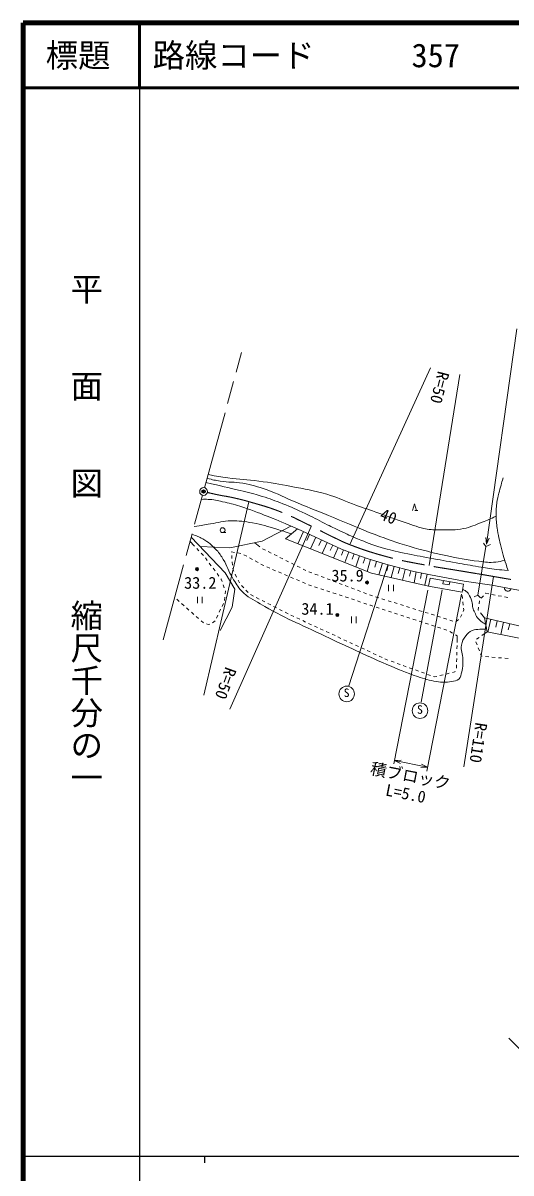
# Model space of a CAD drawing. Units: millimetres, scale not verified. Extents: x 40000 to 680000, y 20000 to 380000.
# Drawn here: x 40000 to 115323, y 202409 to 380000 of the extents above; entities that cross this region are included whole.
import ezdxf
from ezdxf.enums import TextEntityAlignment as Align

# ---------------------------------------------------------------- set-up
doc = ezdxf.new("R2010")
doc.units = ezdxf.units.MM
doc.header["$LTSCALE"] = 1000
doc.header["$PDMODE"] = 32
doc.header["$PDSIZE"] = 500
doc.linetypes.add('CHAIN', pattern=[18.5, 12, -1.5, 3.5, -1.5])
for name, color, linetype, lineweight in [('M-BGD', 7, 'Continuous', 13), ('M-BGD-HTXT', 7, 'Continuous', 13), ('M-BGD-OTRS1', 7, 'Continuous', 13), ('M-BMK', 2, 'CHAIN', 13), ('M-BMK-SRVR', 3, 'Continuous', 13), ('M-STR-HTXT', 7, 'Continuous', 13), ('M-TTL', 2, 'Continuous', 140), ('M-TTL-BAND', 7, 'Continuous', 25), ('M-TTL-LINE', 7, 'Continuous', 50), ('M-TTL-TXT', 7, 'Continuous', 13)]:
    doc.layers.add(name, color=color, linetype=linetype, lineweight=lineweight)
doc.layers.add('M-OTRS', color=6, linetype='Continuous')
doc.styles.add('@ＭＳ ゴシック', font='')
doc.styles.add('ＭＳ ゴシック', font='')
doc.styles.get('@ＭＳ ゴシック').set_extended_font_data('@MS Gothic')
doc.styles.get('ＭＳ ゴシック').set_extended_font_data('MS Gothic')

msp = doc.modelspace()

# ---------------------------------------------------------------- linework, layer by layer
at = {"layer": 'M-BGD'}
for p, q in [((100115, 304725), (100415, 305725)), ((100415, 305725), (100715, 304725)), ((100965, 304725), (100465, 304725)), ((76922, 299957), (81356, 302316)), ((65948, 300598), (71203, 295081)), ((70809, 301303), (71309, 301303)), ((82380, 301878), (80540, 300326)), ((80540, 300326), (93796, 295035)), ((82380, 301878), (89171, 298756)), ((83288, 301460), (82422, 299575)), ((84231, 301027), (83798, 300084)), ((85174, 300594), (84352, 298804)), ((86069, 300182), (85658, 299288)), ((65773, 299957), (66462, 299232)), ((66806, 298870), (67150, 298507)), ((67314, 299164), (71924, 298960)), ((71924, 298960), (76922, 299957)), ((75793, 299732), (76567, 299100)), ((76971, 298809), (77418, 298585)), ((77866, 298362), (78313, 298138)), ((86963, 299771), (86183, 298074)), ((87812, 299381), (87422, 298532)), ((88661, 298991), (87921, 297380)), ((89474, 298639), (89155, 297812)), ((89171, 298756), (91200, 297972)), ((67495, 298145), (67839, 297782)), ((68146, 297388), (68448, 296989)), ((68750, 296591), (69010, 296246)), ((72192, 298289), (72191, 298327)), ((72191, 298327), (72647, 298254)), ((72223, 297304), (72208, 297789)), ((72224, 297289), (72223, 297304)), ((72336, 296296), (72280, 296792)), ((73141, 298175), (73634, 298096)), ((74085, 297890), (74523, 297649)), ((74961, 297408), (75399, 297167)), ((75837, 296926), (76275, 296685)), ((78760, 297915), (79207, 297691)), ((79654, 297467), (80102, 297244)), ((80549, 297020), (80996, 296797)), ((90301, 298319), (89668, 296683)), ((91119, 298003), (90803, 297184)), ((91200, 297972), (93288, 297241)), ((91947, 297710), (91352, 296011)), ((92796, 297413), (92499, 296563)), ((93651, 297131), (93101, 295313)), ((93288, 297241), (96345, 296316)), ((94560, 296856), (94285, 295947)), ((95469, 296581), (94924, 294780)), ((69010, 296246), (69051, 296192)), ((69350, 295791), (69649, 295390)), ((69948, 294989), (70246, 294588)), ((71203, 295081), (72718, 292585)), ((72419, 295548), (72391, 295799)), ((72530, 295326), (72419, 295548)), ((72974, 294430), (72752, 294878)), ((76713, 296444), (77021, 296275)), ((77021, 296275), (77157, 296216)), ((77617, 296018), (78076, 295820)), ((78535, 295622), (78994, 295424)), ((79453, 295226), (79912, 295028)), ((80371, 294830), (80830, 294632)), ((81443, 296573), (81891, 296349)), ((82338, 296126), (82785, 295902)), ((83232, 295679), (83679, 295455)), ((84136, 295252), (84603, 295074)), ((85070, 294895), (85537, 294717)), ((93796, 295035), (102608, 293038)), ((96370, 296309), (96136, 295398)), ((96345, 296316), (100303, 295298)), ((97281, 296075), (96837, 294346)), ((98146, 295853), (97924, 294988)), ((99010, 295630), (98578, 293952)), ((99850, 295415), (99634, 294575)), ((100303, 295298), (102924, 294797)), ((100695, 295223), (100374, 293545)), ((101534, 295063), (101373, 294224)), ((102373, 294902), (102041, 293167)), ((70545, 294188), (70609, 294102)), ((70609, 294102), (70739, 293731)), ((70905, 293259), (71070, 292787)), ((73419, 293534), (73196, 293982)), ((74065, 292776), (73729, 293146)), ((81290, 294434), (81749, 294236)), ((82208, 294038), (82667, 293840)), ((83126, 293642), (83585, 293444)), ((84050, 293262), (84525, 293104)), ((86004, 294539), (86471, 294360)), ((86938, 294182), (87406, 294004)), ((87873, 293825), (88340, 293647)), ((88807, 293469), (89274, 293290)), ((89741, 293112), (90208, 292934)), ((96416, 293249), (96416, 292249)), ((97166, 292249), (97166, 293249)), ((102838, 294281), (102608, 293038)), ((102608, 293038), (107762, 292085)), ((102838, 294281), (107991, 293328)), ((102924, 294797), (108088, 293780)), ((104887, 293902), (104796, 293410)), ((104796, 293410), (105780, 293229)), ((105780, 293229), (105870, 293720)), ((107991, 293328), (107762, 292085)), ((108088, 293780), (112369, 293183)), ((66920, 291395), (66920, 290395)), ((67670, 290395), (67670, 291395)), ((71158, 291326), (71100, 290830)), ((71264, 292236), (71216, 291823)), ((71236, 292315), (71264, 292236)), ((72718, 292585), (72282, 289798)), ((74737, 292036), (74401, 292406)), ((75563, 291496), (75117, 291724)), ((76453, 291042), (76008, 291269)), ((84999, 292947), (85474, 292790)), ((85949, 292632), (86423, 292475)), ((86898, 292317), (87372, 292160)), ((87847, 292002), (88321, 291845)), ((88796, 291688), (89271, 291530)), ((89745, 291373), (90220, 291215)), ((90675, 292755), (91142, 292577)), ((91610, 292399), (92077, 292220)), ((92544, 292042), (93011, 291864)), ((93479, 291688), (93956, 291538)), ((94433, 291388), (94910, 291238)), ((107859, 291114), (107809, 291611)), ((110732, 291171), (111068, 291542)), ((111404, 291912), (111421, 291931)), ((111421, 291931), (111888, 291842)), ((112379, 291749), (112870, 291655)), ((113361, 291562), (113853, 291469)), ((114344, 291375), (114835, 291282)), ((64115, 290672), (63741, 291003)), ((64863, 290008), (64489, 290340)), ((65612, 289345), (65238, 289677)), ((72282, 289798), (70428, 286182)), ((70929, 290365), (70716, 289913)), ((77344, 290587), (76899, 290814)), ((78235, 290132), (77789, 290360)), ((79125, 289678), (78680, 289905)), ((90694, 291058), (91169, 290901)), ((91644, 290743), (92118, 290586)), ((92593, 290428), (93067, 290271)), ((93542, 290114), (93637, 290082)), ((93637, 290082), (94017, 289958)), ((94492, 289803), (94968, 289647)), ((95387, 291088), (95864, 290938)), ((95443, 289492), (95918, 289337)), ((96341, 290788), (96818, 290638)), ((97295, 290488), (97772, 290338)), ((98249, 290188), (98726, 290038)), ((99203, 289888), (99680, 289738)), ((100157, 289588), (100633, 289438)), ((107958, 290119), (107908, 290616)), ((108033, 289373), (108008, 289621)), ((110258, 289346), (110318, 289784)), ((110386, 290279), (110454, 290774)), ((66360, 288681), (65986, 289013)), ((67108, 288018), (66734, 288350)), ((70080, 288554), (69868, 288102)), ((70504, 289460), (70292, 289007)), ((80016, 289223), (79571, 289450)), ((80907, 288768), (80461, 288996)), ((81810, 288340), (81356, 288550)), ((82717, 287919), (82263, 288129)), ((83624, 287498), (83170, 287708)), ((90691, 288342), (90691, 287342)), ((91441, 287342), (91441, 288342)), ((96393, 289182), (96869, 289026)), ((97344, 288871), (97819, 288716)), ((98295, 288561), (98770, 288405)), ((99245, 288250), (99720, 288095)), ((100196, 287940), (100671, 287784)), ((101110, 289288), (101587, 289138)), ((102064, 288988), (102541, 288838)), ((103018, 288688), (103495, 288538)), ((103972, 288388), (104449, 288238)), ((104926, 288088), (105403, 287938)), ((105880, 287787), (106357, 287637)), ((106822, 287548), (107206, 287868)), ((107545, 288221), (107740, 288682)), ((107935, 289142), (108033, 289373)), ((110295, 289301), (110258, 289346)), ((111248, 288142), (110613, 288915)), ((111248, 288142), (125464, 284786)), ((111627, 285976), (111248, 288142)), ((112221, 287913), (111758, 285950)), ((67835, 287373), (67482, 287686)), ((67862, 287364), (67835, 287373)), ((68589, 287104), (68333, 287196)), ((68814, 287141), (68589, 287104)), ((69636, 287664), (69251, 287345)), ((84531, 287077), (84078, 287287)), ((85438, 286656), (84985, 286866)), ((86345, 286235), (85892, 286445)), ((87252, 285814), (86799, 286024)), ((101146, 287629), (101622, 287474)), ((102097, 287319), (102572, 287163)), ((103047, 287008), (103523, 286853)), ((103998, 286698), (104473, 286543)), ((104949, 286387), (105424, 286232)), ((105880, 286034), (106311, 285780)), ((111627, 285976), (110802, 285412)), ((124809, 283342), (111627, 285976)), ((113203, 287681), (112971, 286699)), ((114184, 287449), (113737, 285554)), ((115132, 287226), (114908, 286278)), ((88159, 285393), (87706, 285604)), ((89066, 284972), (88613, 285183)), ((89974, 284551), (89520, 284762)), ((90881, 284130), (90427, 284341)), ((106742, 285527), (107030, 285357)), ((107030, 285357), (107006, 284357)), ((109915, 284456), (110094, 283990)), ((110389, 285130), (109976, 284848)), ((91788, 283709), (91334, 283920)), ((92695, 283288), (92241, 283499)), ((93602, 282867), (93148, 283078)), ((94509, 282446), (94055, 282657)), ((106970, 282858), (106958, 282358)), ((106994, 283857), (106982, 283357)), ((110274, 283523), (110454, 283056)), ((110633, 282590), (110772, 282230)), ((95416, 282025), (94963, 282236)), ((96061, 281726), (95870, 281815)), ((96333, 281627), (96061, 281726)), ((97272, 281285), (96802, 281456)), ((98212, 280942), (97742, 281113)), ((99151, 280600), (98681, 280771)), ((106921, 280858), (106909, 280358)), ((106946, 281858), (106934, 281358)), ((110772, 282230), (110886, 282219)), ((111383, 282172), (111881, 282125)), ((112379, 282079), (112877, 282032)), ((113375, 281985), (113872, 281939)), ((114370, 281892), (114868, 281845)), ((100091, 280257), (99621, 280428)), ((101030, 279915), (100560, 280086)), ((101970, 279572), (101500, 279743)), ((102909, 279230), (102439, 279401)), ((103516, 279008), (103379, 279058)), ((103860, 279094), (103516, 279008)), ((104830, 279335), (104345, 279214)), ((105800, 279576), (105315, 279456)), ((106634, 279784), (106286, 279697)), ((106699, 279909), (106634, 279784))]:
    msp.add_line(p, q, dxfattribs=at)
msp.add_lwpolyline([(112369, 293183), (119754, 291819), (125437, 290417), (130620, 288835), (142771, 285144)], dxfattribs=at)
for centre, radius in [((70809, 301678), 375), ((66858, 295663), 150), ((66858, 295663), 120), ((66858, 295663), 90), ((66858, 295663), 60), ((66858, 295663), 30), ((66858, 295663), 20), ((93100, 293600), 150), ((93100, 293600), 120), ((93100, 293600), 90), ((93100, 293600), 60), ((93100, 293600), 30), ((93100, 293600), 20), ((88520, 288585), 150), ((88520, 288585), 120), ((88520, 288585), 90), ((88520, 288585), 60), ((88520, 288585), 30), ((88520, 288585), 20)]:
    msp.add_circle(centre, radius, dxfattribs=at)
msp.add_arc((114828, 292729), 500, 169.54051, 349.54051, dxfattribs=at)
for points, knots in [([(68245, 309024), (70787, 308454), (71453, 308314), (73494, 307799), (74832, 307461), (75594, 307316), (76911, 306902), (78168, 306508), (78859, 306246), (80085, 305764), (81458, 305223), (82217, 304893), (83550, 304261), (84764, 303686), (85409, 303293), (86611, 302694), (87546, 302229), (88072, 301973), (89018, 301531), (90034, 301057), (90597, 300775), (91635, 300352), (93045, 299778), (93838, 299454), (95296, 299017), (96661, 298608), (97442, 298434), (98834, 298129), (100393, 297786), (101279, 297655), (102848, 297365), (104419, 297075), (105301, 296923), (106874, 296642), (108224, 296401), (108978, 296251), (110331, 296029), (111408, 295851), (112011, 295751), (113095, 295625), (113787, 295544), (114015, 295519), (114869, 295445)], [0, 0, 0, 0, 1, 1, 1, 2, 2, 2, 3, 3, 3, 4, 4, 4, 5, 5, 5, 6, 6, 6, 7, 7, 7, 8, 8, 8, 9, 9, 9, 10, 10, 10, 11, 11, 11, 12, 12, 12, 13, 13, 13, 14, 14, 14, 14]), ([(68424, 309681), (69357, 309441), (69639, 309387), (70428, 309247), (71776, 309007), (72575, 309190), (73917, 308920), (75359, 308629), (76165, 308428), (77552, 307938), (79429, 307276), (80404, 306707), (82241, 305939), (84461, 305011), (85719, 304523), (87947, 303613), (90446, 302592), (91815, 301940), (94344, 300996), (96379, 300236), (97522, 299809), (99605, 299197), (101799, 298552), (103043, 298234), (105275, 297743), (107245, 297309), (108362, 297110), (110364, 296871), (111380, 296749), (111966, 296630), (112981, 296762), (113519, 296832), (113736, 296865), (114343, 297036)], [0, 0, 0, 0, 1, 1, 1, 2, 2, 2, 3, 3, 3, 4, 4, 4, 5, 5, 5, 6, 6, 6, 7, 7, 7, 8, 8, 8, 9, 9, 9, 10, 10, 10, 11, 11, 11, 11]), ([(68583, 310265), (70026, 309982), (70431, 309916), (71623, 309740), (73472, 309468), (74533, 309524), (76384, 309268), (78352, 308996), (79449, 308804), (81400, 308432), (83556, 308021), (84784, 307855), (86889, 307232), (88474, 306764), (89297, 306309), (90850, 305742), (92251, 305231), (93043, 304966), (94449, 304470), (96223, 303844), (97205, 303458), (98992, 302871), (100304, 302440), (101016, 302083), (102377, 301847), (103255, 301695), (103764, 301716), (104655, 301726), (105953, 301740), (106701, 301665), (107974, 301920), (109151, 302155), (109767, 302470), (110882, 302913), (111737, 303253), (112027, 303380), (113042, 303852)], [0, 0, 0, 0, 1, 1, 1, 2, 2, 2, 3, 3, 3, 4, 4, 4, 5, 5, 5, 6, 6, 6, 7, 7, 7, 8, 8, 8, 9, 9, 9, 10, 10, 10, 11, 11, 11, 12, 12, 12, 12]), ([(114869, 295445), (114379, 296959), (114240, 297381), (113915, 298643), (113610, 299826), (113421, 300488), (113236, 301696), (113108, 302532), (113045, 303007), (113042, 303852), (113039, 304669), (113047, 305131), (113152, 305941), (113225, 306508), (113303, 306821), (113439, 307377), (113561, 307875), (113657, 308147), (113792, 308642), (113912, 309083), (113949, 309223), (114093, 309773)], [0, 0, 0, 0, 1, 1, 1, 2, 2, 2, 3, 3, 3, 4, 4, 4, 5, 5, 5, 6, 6, 6, 7, 7, 7, 7]), ([(67540, 306439), (68012, 306462), (68161, 306453), (68558, 306437), (69447, 306400), (69939, 306273), (70807, 306076), (71862, 305836), (72456, 305703), (73488, 305376), (75218, 304828), (76160, 304440), (77850, 303779), (79637, 303080), (80217, 302824), (82380, 301878)], [0, 0, 0, 0, 1, 1, 1, 2, 2, 2, 3, 3, 3, 4, 4, 4, 5, 5, 5, 5]), ([(66394, 302236), (67632, 302440), (67948, 302491), (68945, 302646), (70174, 302837), (70851, 303096), (72095, 303114), (73407, 303134), (74145, 303024), (75439, 302807), (76920, 302559), (77713, 302242), (79154, 301822), (80064, 301557), (80361, 301469), (81475, 301115)], [0, 0, 0, 0, 1, 1, 1, 2, 2, 2, 3, 3, 3, 4, 4, 4, 5, 5, 5, 5]), ([(66071, 301049), (66848, 300788), (67119, 300667), (67742, 300324), (68680, 299808), (69112, 299355), (69874, 298604), (70372, 298114), (70546, 297743), (70916, 297150), (71570, 296104), (71683, 295376), (72331, 294327), (72846, 293494), (73088, 292979), (73761, 292267), (74691, 291283), (75456, 290997), (76620, 290305), (80372, 288072), (82689, 287208), (86630, 285328), (90334, 283561), (92412, 282574), (96177, 280942), (97995, 280155), (99019, 279718), (100890, 279067), (102009, 278679), (102655, 278491), (103822, 278292), (104709, 278141), (105235, 278157), (106124, 278292), (106589, 278362), (106926, 278353), (107263, 278680), (107602, 279007), (107608, 279338), (107724, 279794), (107908, 280522), (107895, 280958), (107893, 281709), (107891, 282584), (107526, 283076), (107675, 283938), (107778, 284535), (107946, 284875), (108329, 285343), (108649, 285733), (108859, 285970), (109323, 286167), (109756, 286351), (110042, 286321), (110510, 286369), (110914, 286411), (111060, 286415), (111549, 286421)], [0, 0, 0, 0, 1, 1, 1, 2, 2, 2, 3, 3, 3, 4, 4, 4, 5, 5, 5, 6, 6, 6, 7, 7, 7, 8, 8, 8, 9, 9, 9, 10, 10, 10, 11, 11, 11, 12, 12, 12, 13, 13, 13, 14, 14, 14, 15, 15, 15, 16, 16, 16, 17, 17, 17, 18, 18, 18, 19, 19, 19, 19]), ([(107848, 292552), (108080, 292461), (108170, 292410), (108351, 292279), (108649, 292065), (108760, 291867), (108940, 291547), (109169, 291138), (109234, 290873), (109345, 290418), (109410, 290147), (109348, 289977), (109420, 289707), (109499, 289412), (109593, 289263), (109722, 288986), (109880, 288642), (109927, 288419), (110163, 288124), (110400, 287828), (110592, 287716), (110895, 287489), (111097, 287337), (111171, 287286), (111427, 287121)], [0, 0, 0, 0, 1, 1, 1, 2, 2, 2, 3, 3, 3, 4, 4, 4, 5, 5, 5, 6, 6, 6, 7, 7, 7, 8, 8, 8, 8])]:
    msp.add_open_spline(points, degree=3, knots=knots, dxfattribs=at)
for p in [(66858, 295663), (93100, 293600), (88520, 288585)]:
    msp.add_point(p, dxfattribs=at)
at = {"layer": 'M-BGD-HTXT'}
msp.add_line((118990, 219267), (115002, 223255), dxfattribs=at)
at = {"layer": 'M-BGD-OTRS1'}
for p, q in [((111459, 299175), (110198, 291663)), ((111459, 299175), (111074, 299693)), ((111459, 299175), (112161, 299478)), ((110198, 291663), (109619, 291369)), ((110198, 291663), (110617, 291240))]:
    msp.add_line(p, q, dxfattribs=at)
at = {"layer": 'M-BMK'}
for p, q in [((68028, 308228), (73727, 329130)), ((61623, 284734), (67712, 307070))]:
    msp.add_line(p, q, dxfattribs=at)
msp.add_open_spline([(68453, 307507), (69085, 307354), (69408, 307280), (70099, 307135), (70997, 306946), (71513, 306901), (72409, 306699), (73393, 306477), (73944, 306348), (74913, 306069), (76838, 305514), (77933, 305233), (79795, 304494), (81708, 303734), (82717, 303163), (84569, 302264), (85787, 301674), (86443, 301290), (87664, 300708), (88781, 300175), (89394, 299843), (90548, 299399), (92820, 298525), (94131, 298124), (96482, 297491), (98890, 296842), (100281, 296641), (102733, 296182), (104557, 295842), (105590, 295709), (107420, 295403), (109446, 295064), (110583, 294889), (112605, 294531), (115914, 293944), (117789, 293715), (121062, 292956), (124041, 292265), (125052, 291972), (128616, 290905)], degree=3, knots=[0, 0, 0, 0, 1, 1, 1, 2, 2, 2, 3, 3, 3, 4, 4, 4, 5, 5, 5, 6, 6, 6, 7, 7, 7, 8, 8, 8, 9, 9, 9, 10, 10, 10, 11, 11, 11, 12, 12, 12, 13, 13, 13, 13], dxfattribs=at)
at = {"layer": 'M-BMK-SRVR'}
msp.add_circle((67870, 307649), 600, dxfattribs=at)
at = {"layer": 'M-OTRS'}
msp.add_point((67870, 307649), dxfattribs=at)
at = {"layer": 'M-STR-HTXT'}
for p, q in [((111562, 299511), (116234, 332768)), ((90435, 299451), (102909, 326742)), ((102688, 296205), (107402, 325742)), ((74867, 306070), (67924, 276224)), ((84463, 302266), (71919, 274046)), ((111562, 299511), (111454, 300536)), ((111562, 299511), (111949, 300466)), ((96288, 296272), (90272, 277660)), ((112602, 294521), (108045, 265123)), ((102500, 292432), (97229, 265585)), ((104688, 292491), (101450, 275108)), ((107704, 291794), (102341, 264478)), ((97329, 266096), (98359, 266148)), ((102461, 265088), (97329, 266096)), ((97329, 266096), (98262, 265658)), ((102461, 265088), (101432, 265035)), ((102461, 265088), (101528, 265526))]:
    msp.add_line(p, q, dxfattribs=at)
for centre in [(89965, 276394), (101278, 273804)]:
    msp.add_circle(centre, 1200, dxfattribs=at)
at = {"layer": 'M-TTL'}
for p, q in [((40000, 380000), (40000, 20000)), ((680000, 380000), (40000, 380000))]:
    msp.add_line(p, q, dxfattribs=at)
at = {"layer": 'M-TTL-BAND'}
for p, q in [((58000, 370000), (58000, 20000)), ((40000, 205000), (579000, 205000)), ((68000, 205000), (68000, 204000))]:
    msp.add_line(p, q, dxfattribs=at)
at = {"layer": 'M-TTL-LINE'}
for p, q in [((58000, 380000), (58000, 370000)), ((40000, 370000), (680000, 370000))]:
    msp.add_line(p, q, dxfattribs=at)

# ---------------------------------------------------------------- texts
at = {"layer": 'M-BGD', "style": 'ＭＳ ゴシック'}
msp.add_text('40', height=1833, rotation=338.663, dxfattribs=at).set_placement((96416, 303810), align=Align.MIDDLE_CENTER)
for s, p in [('35.9', (90099, 294673)), ('33.2', (67365, 293552)), ('34.1', (85454, 289535))]:
    msp.add_text(s, height=1833, dxfattribs=at).set_placement(p, align=Align.MIDDLE_CENTER)
at = {"layer": 'M-STR-HTXT', "style": 'ＭＳ ゴシック'}
msp.add_text('R=50', height=1833, rotation=255.63, dxfattribs=at).set_placement((104328, 323705), align=Align.MIDDLE_CENTER)
for s, rotation, p in [('R=50', 250.184, (69914, 278516)), ('R=110', 261.19, (108848, 269070)), ('積ブロック', 348.892, (99519, 262290)), ('L=5.0', 348.892, (98799, 259580))]:
    msp.add_text(s, height=1833, rotation=rotation, dxfattribs=at).set_placement(p, align=Align.BOTTOM_CENTER)
for p in [(89501, 277231), (100814, 274642)]:
    msp.add_text('S', height=1320, dxfattribs=at).set_placement(p, align=Align.TOP_LEFT)
at = {"layer": 'M-TTL-BAND', "style": '@ＭＳ ゴシック'}
for s, p in [('平\u3000\u3000面\u3000\u3000図', (49777, 306475)), ('縮尺千分の一', (49777, 261030))]:
    msp.add_text(s, height=3666, rotation=270, dxfattribs=at).set_placement(p, align=Align.MIDDLE_RIGHT)
at = {"layer": 'M-TTL-TXT', "style": 'ＭＳ ゴシック'}
msp.add_text('標題', height=3666, dxfattribs=at).set_placement((48500, 375000), align=Align.MIDDLE_CENTER)
msp.add_text('路線コード      357', height=3666, dxfattribs=at).set_placement((60000, 375000), align=Align.MIDDLE_LEFT)

doc.saveas('drawing.dxf')
